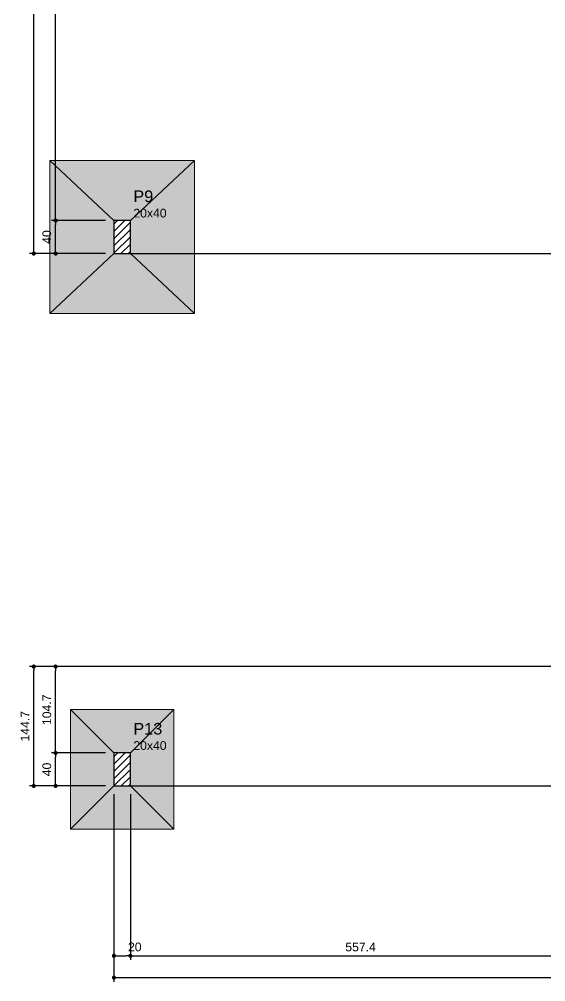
# Model space of a CAD drawing. Header units: millimetres. Extents: x 180 to 11148, y -1598 to 1045.
# Drawn here: x 441.88 to 454.64, y -4.29 to 19.03 of the extents above; entities that cross this region are included whole.
import ezdxf

# ---------------------------------------------------------------- set-up
doc = ezdxf.new("R2010")
doc.units = ezdxf.units.MM
doc.header["$MEASUREMENT"] = 0
for name, color, linetype, lineweight in [('FO-Cotas', 5, 'Continuous', 5), ('FO-Hachura das sapatas', 43, 'Continuous', 5), ('FO-Hachura pilar que passa', 19, 'Continuous', 5), ('FO-Pilares', 4, 'Continuous', 30), ('FO-Seção das fundações', 9, 'Continuous', 5), ('FO-Textos dos pilares', 7, 'Continuous', 5)]:
    doc.layers.add(name, color=color, linetype=linetype, lineweight=lineweight)
doc.styles.add('Arial', font='arial.ttf')
doc.dimstyles.new('UM_50.000000', dxfattribs={"dimtxt": 0.18, "dimasz": 0.1, "dimexe": 0.1, "dimexo": 0.2, "dimgap": 0, "dimtad": 1, "dimtih": 1, "dimtoh": 1, "dimdec": 1, "dimlfac": 50, "dimzin": 0, "dimdsep": 46, "dimtxsty": 'Standard', "dimcen": 0.09, "dimdle": 0.1, "dimadec": 1, "dimazin": 2, "dimtfac": 1, "dimtdec": 4, "dimtofl": 0, "dimtmove": 0, "dimatfit": 3, "dimfxl": 1, "dimtolj": 1, "dimarcsym": 0})
pattern_1 = [(45, (444.17699, 0.45553), (-0.0883883, 0.0883883), [])]

# ---------------------------------------------------------------- blocks, each defined once
blk = doc.blocks.new('_Dot')
at = {"color": 0, "linetype": 'ByBlock', "lineweight": -2}
blk.add_line((-0.5, 0), (-1, 0), dxfattribs=at)
at = {"color": 0, "linetype": 'ByBlock', "const_width": 0.5}
blk.add_lwpolyline([(-0.25, 0, 1), (0.25, 0, 1)], format="xyb", close=True, dxfattribs=at)
blk = doc.blocks.new('*D45')
at = {"layer": 'Defpoints', "color": 0, "transparency": 16777216}
for p in [(458.824, 41.994), (444.177, 40.053), (458.824, 0.295)]:
    blk.add_point(p, dxfattribs=at)
at = {"layer": 'FO-Cotas', "color": 0, "lineweight": -2, "transparency": 16777216}
for p, q in [((444.177, 40.253), (444.177, 42.094)), ((444.277, 41.994), (458.724, 41.994)), ((458.824, 0.495), (458.824, 42.094))]:
    blk.add_line(p, q, dxfattribs=at)
at = {"layer": 'FO-Cotas', "color": 0, "lineweight": -2, "transparency": 16777216, "xscale": 0.1000000014901161, "yscale": 0.1000000014901161, "zscale": 0.1000000014901161, "rotation": 180}
blk.add_blockref('_Dot', (444.177, 41.994), dxfattribs=at)
at = {"layer": 'FO-Cotas', "color": 0, "lineweight": -2, "transparency": 16777216, "xscale": 0.1000000014901161, "yscale": 0.1000000014901161, "zscale": 0.1000000014901161}
blk.add_blockref('_Dot', (458.824, 41.994), dxfattribs=at)
at = {"layer": 'FO-Cotas', "transparency": 16777216, "insert": (451.5, 42.206), "char_height": 0.2118, "attachment_point": 5, "rotation": 0.0057, "style": 'Arial'}
blk.add_mtext('\\A1;732.4', dxfattribs=at)
blk = doc.blocks.new('*D52')
at = {"layer": 'Defpoints', "color": 0, "transparency": 16777216}
for p in [(444.177, 0.456), (444.577, 0.456), (444.577, -3.657)]:
    blk.add_point(p, dxfattribs=at)
at = {"layer": 'FO-Cotas', "color": 0, "lineweight": -2, "transparency": 16777216}
for p, q in [((444.177, 0.256), (444.177, -3.757)), ((444.577, 0.256), (444.577, -3.757)), ((444.277, -3.657), (444.477, -3.657))]:
    blk.add_line(p, q, dxfattribs=at)
at = {"layer": 'FO-Cotas', "color": 0, "lineweight": -2, "transparency": 16777216, "xscale": 0.1000000014901161, "yscale": 0.1000000014901161, "zscale": 0.1000000014901161, "rotation": 180}
blk.add_blockref('_Dot', (444.177, -3.657), dxfattribs=at)
at = {"layer": 'FO-Cotas', "color": 0, "lineweight": -2, "transparency": 16777216, "xscale": 0.1000000014901161, "yscale": 0.1000000014901161, "zscale": 0.1000000014901161}
blk.add_blockref('_Dot', (444.577, -3.657), dxfattribs=at)
at = {"layer": 'FO-Cotas', "transparency": 16777216, "insert": (444.683, -3.445), "char_height": 0.2118, "attachment_point": 5, "rotation": 0.0057, "style": 'Arial'}
blk.add_mtext('\\A1;20', dxfattribs=at)
blk = doc.blocks.new('*D53')
at = {"layer": 'Defpoints', "color": 0, "transparency": 16777216}
for p in [(444.577, 0.456), (455.725, 0.456), (455.725, -3.657)]:
    blk.add_point(p, dxfattribs=at)
at = {"layer": 'FO-Cotas', "color": 0, "lineweight": -2, "transparency": 16777216}
for p, q in [((444.577, 0.256), (444.577, -3.757)), ((455.725, 0.256), (455.725, -3.757)), ((444.677, -3.657), (455.625, -3.657))]:
    blk.add_line(p, q, dxfattribs=at)
at = {"layer": 'FO-Cotas', "color": 0, "lineweight": -2, "transparency": 16777216, "xscale": 0.1000000014901161, "yscale": 0.1000000014901161, "zscale": 0.1000000014901161, "rotation": 180}
blk.add_blockref('_Dot', (444.577, -3.657), dxfattribs=at)
at = {"layer": 'FO-Cotas', "color": 0, "lineweight": -2, "transparency": 16777216, "xscale": 0.1000000014901161, "yscale": 0.1000000014901161, "zscale": 0.1000000014901161}
blk.add_blockref('_Dot', (455.725, -3.657), dxfattribs=at)
at = {"layer": 'FO-Cotas', "transparency": 16777216, "insert": (450.151, -3.445), "char_height": 0.2118, "attachment_point": 5, "rotation": 0.0057, "style": 'Arial'}
blk.add_mtext('\\A1;557.4', dxfattribs=at)
blk = doc.blocks.new('*D71')
at = {"layer": 'Defpoints', "color": 0, "transparency": 16777216}
for p in [(444.177, 0.456), (498.771, 0.456), (498.771, -4.187)]:
    blk.add_point(p, dxfattribs=at)
at = {"layer": 'FO-Cotas', "color": 0, "lineweight": -2, "transparency": 16777216}
for p, q in [((444.177, 0.256), (444.177, -4.287)), ((498.771, 0.256), (498.771, -4.287)), ((444.277, -4.187), (498.671, -4.187))]:
    blk.add_line(p, q, dxfattribs=at)
at = {"layer": 'FO-Cotas', "color": 0, "lineweight": -2, "transparency": 16777216, "xscale": 0.1000000014901161, "yscale": 0.1000000014901161, "zscale": 0.1000000014901161, "rotation": 180}
blk.add_blockref('_Dot', (444.177, -4.187), dxfattribs=at)
at = {"layer": 'FO-Cotas', "color": 0, "lineweight": -2, "transparency": 16777216, "xscale": 0.1000000014901161, "yscale": 0.1000000014901161, "zscale": 0.1000000014901161}
blk.add_blockref('_Dot', (498.771, -4.187), dxfattribs=at)
at = {"layer": 'FO-Cotas', "transparency": 16777216, "insert": (471.474, -3.975), "char_height": 0.2118, "attachment_point": 5, "rotation": 0.0057, "style": 'Arial'}
blk.add_mtext('\\A1;2729.7', dxfattribs=at)
blk = doc.blocks.new('*D75')
at = {"layer": 'Defpoints', "color": 0, "transparency": 16777216}
for p in [(444.177, 0.456), (457.412, 0.456), (458.824, 0.295)]:
    blk.add_point(p, dxfattribs=at)
at = {"layer": 'FO-Cotas', "color": 0, "lineweight": -2, "transparency": 16777216}
for p, q in [((457.412, 0.556), (457.412, 0.656)), ((444.377, 0.456), (457.512, 0.456)), ((458.624, 0.295), (457.312, 0.295)), ((457.412, 0.195), (457.412, 0.095))]:
    blk.add_line(p, q, dxfattribs=at)
at = {"layer": 'FO-Cotas', "color": 0, "lineweight": -2, "transparency": 16777216, "xscale": 0.1000000014901161, "yscale": 0.1000000014901161, "zscale": 0.1000000014901161}
for p, rotation in [((457.412, 0.456), 270), ((457.412, 0.295), 90)]:
    blk.add_blockref('_Dot', p, dxfattribs=dict(at, rotation=rotation))
at = {"layer": 'FO-Cotas', "transparency": 16777216, "insert": (457.2, 0.561), "char_height": 0.2118, "attachment_point": 5, "rotation": 90, "style": 'Arial'}
blk.add_mtext('\\A1;8', dxfattribs=at)
blk = doc.blocks.new('*D76')
at = {"layer": 'Defpoints', "color": 0, "transparency": 16777216}
for p in [(442.765, 1.256), (444.177, 1.256), (444.177, 0.456)]:
    blk.add_point(p, dxfattribs=at)
at = {"layer": 'FO-Cotas', "color": 0, "lineweight": -2, "transparency": 16777216}
for p, q in [((443.977, 1.256), (442.665, 1.256)), ((442.765, 0.556), (442.765, 1.156)), ((443.977, 0.456), (442.665, 0.456))]:
    blk.add_line(p, q, dxfattribs=at)
at = {"layer": 'FO-Cotas', "color": 0, "lineweight": -2, "transparency": 16777216, "xscale": 0.1000000014901161, "yscale": 0.1000000014901161, "zscale": 0.1000000014901161}
for p, rotation in [((442.765, 1.256), 90), ((442.765, 0.456), 270)]:
    blk.add_blockref('_Dot', p, dxfattribs=dict(at, rotation=rotation))
at = {"layer": 'FO-Cotas', "transparency": 16777216, "insert": (442.553, 0.856), "char_height": 0.2118, "attachment_point": 5, "rotation": 90, "style": 'Arial'}
blk.add_mtext('\\A1;40', dxfattribs=at)
blk = doc.blocks.new('*D77')
at = {"layer": 'Defpoints', "color": 0, "transparency": 16777216}
for p in [(442.765, 3.349), (463.777, 3.349), (444.177, 1.256)]:
    blk.add_point(p, dxfattribs=at)
at = {"layer": 'FO-Cotas', "color": 0, "lineweight": -2, "transparency": 16777216}
for p, q in [((463.577, 3.349), (442.665, 3.349)), ((442.765, 1.356), (442.765, 3.249)), ((443.977, 1.256), (442.665, 1.256))]:
    blk.add_line(p, q, dxfattribs=at)
at = {"layer": 'FO-Cotas', "color": 0, "lineweight": -2, "transparency": 16777216, "xscale": 0.1000000014901161, "yscale": 0.1000000014901161, "zscale": 0.1000000014901161}
for p, rotation in [((442.765, 3.349), 90), ((442.765, 1.256), 270)]:
    blk.add_blockref('_Dot', p, dxfattribs=dict(at, rotation=rotation))
at = {"layer": 'FO-Cotas', "transparency": 16777216, "insert": (442.553, 2.302), "char_height": 0.2118, "attachment_point": 5, "rotation": 90, "style": 'Arial'}
blk.add_mtext('\\A1;104.7', dxfattribs=at)
blk = doc.blocks.new('*D79')
at = {"layer": 'Defpoints', "color": 0, "transparency": 16777216}
for p in [(444.177, 13.354), (462.365, 13.354), (463.777, 3.749)]:
    blk.add_point(p, dxfattribs=at)
at = {"layer": 'FO-Cotas', "color": 0, "lineweight": -2, "transparency": 16777216}
for p, q in [((444.377, 13.354), (462.465, 13.354)), ((462.365, 3.849), (462.365, 13.254)), ((463.577, 3.749), (462.265, 3.749))]:
    blk.add_line(p, q, dxfattribs=at)
at = {"layer": 'FO-Cotas', "color": 0, "lineweight": -2, "transparency": 16777216, "xscale": 0.1000000014901161, "yscale": 0.1000000014901161, "zscale": 0.1000000014901161}
for p, rotation in [((462.365, 13.354), 90), ((462.365, 3.749), 270)]:
    blk.add_blockref('_Dot', p, dxfattribs=dict(at, rotation=rotation))
at = {"layer": 'FO-Cotas', "transparency": 16777216, "insert": (462.153, 8.552), "char_height": 0.2118, "attachment_point": 5, "rotation": 90, "style": 'Arial'}
blk.add_mtext('\\A1;480.3', dxfattribs=at)
blk = doc.blocks.new('*D80')
at = {"layer": 'Defpoints', "color": 0, "transparency": 16777216}
for p in [(442.765, 14.154), (444.177, 14.154), (444.177, 13.354)]:
    blk.add_point(p, dxfattribs=at)
at = {"layer": 'FO-Cotas', "color": 0, "lineweight": -2, "transparency": 16777216}
for p, q in [((443.977, 14.154), (442.665, 14.154)), ((442.765, 13.454), (442.765, 14.054)), ((443.977, 13.354), (442.665, 13.354))]:
    blk.add_line(p, q, dxfattribs=at)
at = {"layer": 'FO-Cotas', "color": 0, "lineweight": -2, "transparency": 16777216, "xscale": 0.1000000014901161, "yscale": 0.1000000014901161, "zscale": 0.1000000014901161}
for p, rotation in [((442.765, 14.154), 90), ((442.765, 13.354), 270)]:
    blk.add_blockref('_Dot', p, dxfattribs=dict(at, rotation=rotation))
at = {"layer": 'FO-Cotas', "transparency": 16777216, "insert": (442.553, 13.754), "char_height": 0.2118, "attachment_point": 5, "rotation": 90, "style": 'Arial'}
blk.add_mtext('\\A1;40', dxfattribs=at)
blk = doc.blocks.new('*D81')
at = {"layer": 'Defpoints', "color": 0, "transparency": 16777216}
for p in [(442.765, 26.35), (444.177, 26.35), (444.177, 14.154)]:
    blk.add_point(p, dxfattribs=at)
at = {"layer": 'FO-Cotas', "color": 0, "lineweight": -2, "transparency": 16777216}
for p, q in [((443.977, 26.35), (442.665, 26.35)), ((442.765, 14.254), (442.765, 26.25)), ((443.977, 14.154), (442.665, 14.154))]:
    blk.add_line(p, q, dxfattribs=at)
at = {"layer": 'FO-Cotas', "color": 0, "lineweight": -2, "transparency": 16777216, "xscale": 0.1000000014901161, "yscale": 0.1000000014901161, "zscale": 0.1000000014901161}
for p, rotation in [((442.765, 26.35), 90), ((442.765, 14.154), 270)]:
    blk.add_blockref('_Dot', p, dxfattribs=dict(at, rotation=rotation))
at = {"layer": 'FO-Cotas', "transparency": 16777216, "insert": (442.553, 20.252), "char_height": 0.2118, "attachment_point": 5, "rotation": 90, "style": 'Arial'}
blk.add_mtext('\\A1;609.8', dxfattribs=at)
blk = doc.blocks.new('*D85')
at = {"layer": 'Defpoints', "color": 0, "transparency": 16777216}
for p in [(444.177, 0.456), (456.882, 0.456), (467.172, -2.245)]:
    blk.add_point(p, dxfattribs=at)
at = {"layer": 'FO-Cotas', "color": 0, "lineweight": -2, "transparency": 16777216}
for p, q in [((444.377, 0.456), (456.982, 0.456)), ((456.882, -2.145), (456.882, 0.356)), ((466.972, -2.245), (456.782, -2.245))]:
    blk.add_line(p, q, dxfattribs=at)
at = {"layer": 'FO-Cotas', "color": 0, "lineweight": -2, "transparency": 16777216, "xscale": 0.1000000014901161, "yscale": 0.1000000014901161, "zscale": 0.1000000014901161}
for p, rotation in [((456.882, 0.456), 90), ((456.882, -2.245), 270)]:
    blk.add_blockref('_Dot', p, dxfattribs=dict(at, rotation=rotation))
at = {"layer": 'FO-Cotas', "transparency": 16777216, "insert": (456.671, -0.895), "char_height": 0.2118, "attachment_point": 5, "rotation": 90, "style": 'Arial'}
blk.add_mtext('\\A1;135', dxfattribs=at)
blk = doc.blocks.new('*D86')
at = {"layer": 'Defpoints', "color": 0, "transparency": 16777216}
for p in [(442.235, 3.349), (463.777, 3.349), (444.177, 0.456)]:
    blk.add_point(p, dxfattribs=at)
at = {"layer": 'FO-Cotas', "color": 0, "lineweight": -2, "transparency": 16777216}
for p, q in [((463.577, 3.349), (442.135, 3.349)), ((442.235, 0.556), (442.235, 3.249)), ((443.977, 0.456), (442.135, 0.456))]:
    blk.add_line(p, q, dxfattribs=at)
at = {"layer": 'FO-Cotas', "color": 0, "lineweight": -2, "transparency": 16777216, "xscale": 0.1000000014901161, "yscale": 0.1000000014901161, "zscale": 0.1000000014901161}
for p, rotation in [((442.235, 3.349), 90), ((442.235, 0.456), 270)]:
    blk.add_blockref('_Dot', p, dxfattribs=dict(at, rotation=rotation))
at = {"layer": 'FO-Cotas', "transparency": 16777216, "insert": (442.024, 1.902), "char_height": 0.2118, "attachment_point": 5, "rotation": 90, "style": 'Arial'}
blk.add_mtext('\\A1;144.7', dxfattribs=at)
blk = doc.blocks.new('*D87')
at = {"layer": 'Defpoints', "color": 0, "transparency": 16777216}
for p in [(444.177, 13.354), (461.835, 13.354), (463.777, 3.349)]:
    blk.add_point(p, dxfattribs=at)
at = {"layer": 'FO-Cotas', "color": 0, "lineweight": -2, "transparency": 16777216}
for p, q in [((444.377, 13.354), (461.935, 13.354)), ((461.835, 3.449), (461.835, 13.254)), ((463.577, 3.349), (461.735, 3.349))]:
    blk.add_line(p, q, dxfattribs=at)
at = {"layer": 'FO-Cotas', "color": 0, "lineweight": -2, "transparency": 16777216, "xscale": 0.1000000014901161, "yscale": 0.1000000014901161, "zscale": 0.1000000014901161}
for p, rotation in [((461.835, 13.354), 90), ((461.835, 3.349), 270)]:
    blk.add_blockref('_Dot', p, dxfattribs=dict(at, rotation=rotation))
at = {"layer": 'FO-Cotas', "transparency": 16777216, "insert": (461.623, 8.352), "char_height": 0.2118, "attachment_point": 5, "rotation": 90, "style": 'Arial'}
blk.add_mtext('\\A1;500.3', dxfattribs=at)
blk = doc.blocks.new('*D88')
at = {"layer": 'Defpoints', "color": 0, "transparency": 16777216}
for p in [(442.235, 40.053), (444.177, 40.053), (444.177, 13.354)]:
    blk.add_point(p, dxfattribs=at)
at = {"layer": 'FO-Cotas', "color": 0, "lineweight": -2, "transparency": 16777216}
for p, q in [((443.977, 40.053), (442.135, 40.053)), ((442.235, 13.454), (442.235, 39.953)), ((443.977, 13.354), (442.135, 13.354))]:
    blk.add_line(p, q, dxfattribs=at)
at = {"layer": 'FO-Cotas', "color": 0, "lineweight": -2, "transparency": 16777216, "xscale": 0.1000000014901161, "yscale": 0.1000000014901161, "zscale": 0.1000000014901161}
for p, rotation in [((442.235, 40.053), 90), ((442.235, 13.354), 270)]:
    blk.add_blockref('_Dot', p, dxfattribs=dict(at, rotation=rotation))
at = {"layer": 'FO-Cotas', "transparency": 16777216, "insert": (442.024, 26.704), "char_height": 0.2118, "attachment_point": 5, "rotation": 90, "style": 'Arial'}
blk.add_mtext('\\A1;1334.9', dxfattribs=at)

msp = doc.modelspace()

# ---------------------------------------------------------------- hatches: boundary and pattern name
at = {"layer": 'FO-Hachura das sapatas', "linetype": 'Continuous'}
h = msp.add_hatch(color=256, dxfattribs=at)
h.paths.add_polyline_path([(442.627, 11.9041), (446.127, 11.9041), (446.127, 15.6041), (442.627, 15.6041), (442.627, 11.9041)])
h.paths.add_polyline_path([(444.577, 14.1541), (444.177, 14.1541), (444.177, 13.3541), (444.577, 13.3541), (444.577, 14.1541)], flags=0)
h = msp.add_hatch(color=256, dxfattribs=at)
h.paths.add_polyline_path([(443.127, -0.5945), (445.627, -0.5945), (445.627, 2.3055), (443.127, 2.3055), (443.127, -0.5945)])
h.paths.add_polyline_path([(444.577, 1.2555), (444.177, 1.2555), (444.177, 0.4555), (444.577, 0.4555), (444.577, 1.2555)], flags=0)
at = {"layer": 'FO-Hachura pilar que passa', "linetype": 'Continuous'}
h = msp.add_hatch(dxfattribs=at)
h.set_pattern_fill('ANSI31', color=256, style=0)
h.set_pattern_definition(pattern_1)
h.paths.add_polyline_path([(444.177, 13.3541), (444.377, 13.3541), (444.577, 13.3541), (444.577, 13.7541), (444.577, 14.1541), (444.377, 14.1541), (444.177, 14.1541), (444.177, 13.7541)])
h = msp.add_hatch(dxfattribs=at)
h.set_pattern_fill('ANSI31', color=256, style=0)
h.set_pattern_definition(pattern_1)
h.paths.add_polyline_path([(444.177, 0.4555), (444.377, 0.4555), (444.577, 0.4555), (444.577, 0.8555), (444.577, 1.2555), (444.377, 1.2555), (444.177, 1.2555), (444.177, 0.8555)])

# ---------------------------------------------------------------- linework, layer by layer
at = {"layer": 'FO-Pilares'}
for points in [[(444.177, 13.3541), (444.377, 13.3541), (444.577, 13.3541), (444.577, 13.7541), (444.577, 14.1541), (444.377, 14.1541), (444.177, 14.1541), (444.177, 13.7541), (444.177, 13.3541)], [(444.177, 0.4555), (444.377, 0.4555), (444.577, 0.4555), (444.577, 0.8555), (444.577, 1.2555), (444.377, 1.2555), (444.177, 1.2555), (444.177, 0.8555), (444.177, 0.4555)]]:
    msp.add_lwpolyline(points, close=True, dxfattribs=at)
at = {"layer": 'FO-Seção das fundações'}
for p, q in [((442.627, 15.6041), (444.177, 14.1541)), ((446.127, 15.6041), (444.577, 14.1541)), ((442.627, 11.9041), (444.177, 13.3541)), ((446.127, 11.9041), (444.577, 13.3541)), ((443.127, 2.3055), (444.177, 1.2555)), ((445.627, 2.3055), (444.577, 1.2555)), ((443.127, -0.5945), (444.177, 0.4555)), ((445.627, -0.5945), (444.577, 0.4555))]:
    msp.add_line(p, q, dxfattribs=at)
for points in [[(446.127, 15.6041), (442.627, 15.6041)], [(442.627, 15.6041), (442.627, 11.9041)], [(446.127, 11.9041), (446.127, 15.6041)], [(442.627, 11.9041), (446.127, 11.9041)], [(445.627, 2.3055), (443.127, 2.3055)], [(443.127, 2.3055), (443.127, -0.5945)], [(445.627, -0.5945), (445.627, 2.3055)], [(443.127, -0.5945), (445.627, -0.5945)]]:
    msp.add_lwpolyline(points, dxfattribs=at)

# ---------------------------------------------------------------- texts
at = {"layer": 'FO-Textos dos pilares', "attachment_point": 7, "line_spacing_factor": 0.798, "style": 'Arial'}
for s, insert, char_height, width in [('P9', (444.6476, 14.5954), 0.2824, 0.959481), ('20x40', (444.6476, 14.2247), 0.2118, 1.596905), ('P13', (444.6476, 1.6968), 0.2824, 1.395261), ('20x40', (444.6476, 1.3261), 0.2118, 1.596905)]:
    msp.add_mtext(s, dxfattribs=dict(at, insert=insert, char_height=char_height, width=width))

# ---------------------------------------------------------------- dimensions: what is measured, and where the dimension line sits
at = {"layer": 'FO-Cotas'}
for base, p1, p2, picture, middle, turn in [((458.8239924063, 41.9944316015), (444.1769924063, 40.0529316162), (458.8239924063, 0.2947316162), '*D45', (451.5004924063, 42.2062315956), 0.005729578), ((444.577, -3.6573), (444.177, 0.4555), (444.577, 0.4555), '*D52', (444.6829, -3.4455), 0.00573), ((498.7706, -4.1868), (444.177, 0.4555), (498.7706, 0.4555), '*D71', (471.4738, -3.975), 0.00573), ((455.7252, -3.6573), (444.577, 0.4555), (455.7252, 0.4555), '*D53', (450.1511, -3.4455), 0.00573)]:
    dim = msp.add_linear_dim(base=base, p1=p1, p2=p2, dimstyle='UM_50.000000', override={"dimtxt": 0.2118, "dimasz": 0.1, "dimexe": 0.1, "dimexo": 0.2, "dimtad": 1, "dimtih": 0, "dimtoh": 0, "dimdec": 1, "dimlfac": 50, "dimzin": 8, "dimtxsty": 'Arial', "dimblk": 'Dot', "dimblk1": 'Dot', "dimblk2": 'Dot', "dimsah": 1, "dimdle": 0.1, "dimse1": 0, "dimse2": 0, "dimclrt": 256, "dimadec": 1, "dimazin": 3, "dimtmove": 2, "dimldrblk": 'Dot'}, dxfattribs=at)
    dim.commit()
    dim.dimension.update_dxf_attribs({"geometry": picture, "text_midpoint": middle, "dimtype": 160, "text_rotation": turn})
for base, p1, p2, picture, middle in [((442.2355, 40.0529), (444.177, 13.3541), (444.177, 40.0529), '*D88', (442.0237, 26.7035)), ((442.765, 26.3501), (444.177, 14.1541), (444.177, 26.3501), '*D81', (442.5532, 20.2521)), ((442.765, 14.1541), (444.177, 13.3541), (444.177, 14.1541), '*D80', (442.5532, 13.7541)), ((462.3648, 13.3541), (463.7768, 3.7489), (444.177, 13.3541), '*D79', (462.153, 8.5515)), ((461.8353, 13.3541), (463.7768, 3.3489), (444.177, 13.3541), '*D87', (461.6235, 8.3515)), ((442.2355, 3.3489), (444.177, 0.4555), (463.7768, 3.3489), '*D86', (442.0237, 1.9022)), ((442.765, 3.3489), (444.177, 1.2555), (463.7768, 3.3489), '*D77', (442.5532, 2.3022)), ((442.765, 1.2555), (444.177, 0.4555), (444.177, 1.2555), '*D76', (442.5532, 0.8555)), ((457.412, 0.4555), (458.824, 0.2947), (444.177, 0.4555), '*D75', (457.2002, 0.5614)), ((456.8825, 0.4555), (467.1718, -2.2453), (444.177, 0.4555), '*D85', (456.6707, -0.8949))]:
    dim = msp.add_linear_dim(base=base, p1=p1, p2=p2, angle=90, dimstyle='UM_50.000000', override={"dimtxt": 0.2118, "dimasz": 0.1, "dimexe": 0.1, "dimexo": 0.2, "dimtad": 1, "dimtih": 0, "dimtoh": 0, "dimdec": 1, "dimlfac": 50, "dimzin": 8, "dimtxsty": 'Arial', "dimblk": 'Dot', "dimblk1": 'Dot', "dimblk2": 'Dot', "dimsah": 1, "dimdle": 0.1, "dimse1": 0, "dimse2": 0, "dimclrt": 256, "dimadec": 1, "dimazin": 3, "dimtmove": 2, "dimldrblk": 'Dot'}, dxfattribs=at)
    dim.commit()
    dim.dimension.update_dxf_attribs({"geometry": picture, "text_midpoint": middle, "dimtype": 160, "text_rotation": 90})

doc.saveas('drawing.dxf')
